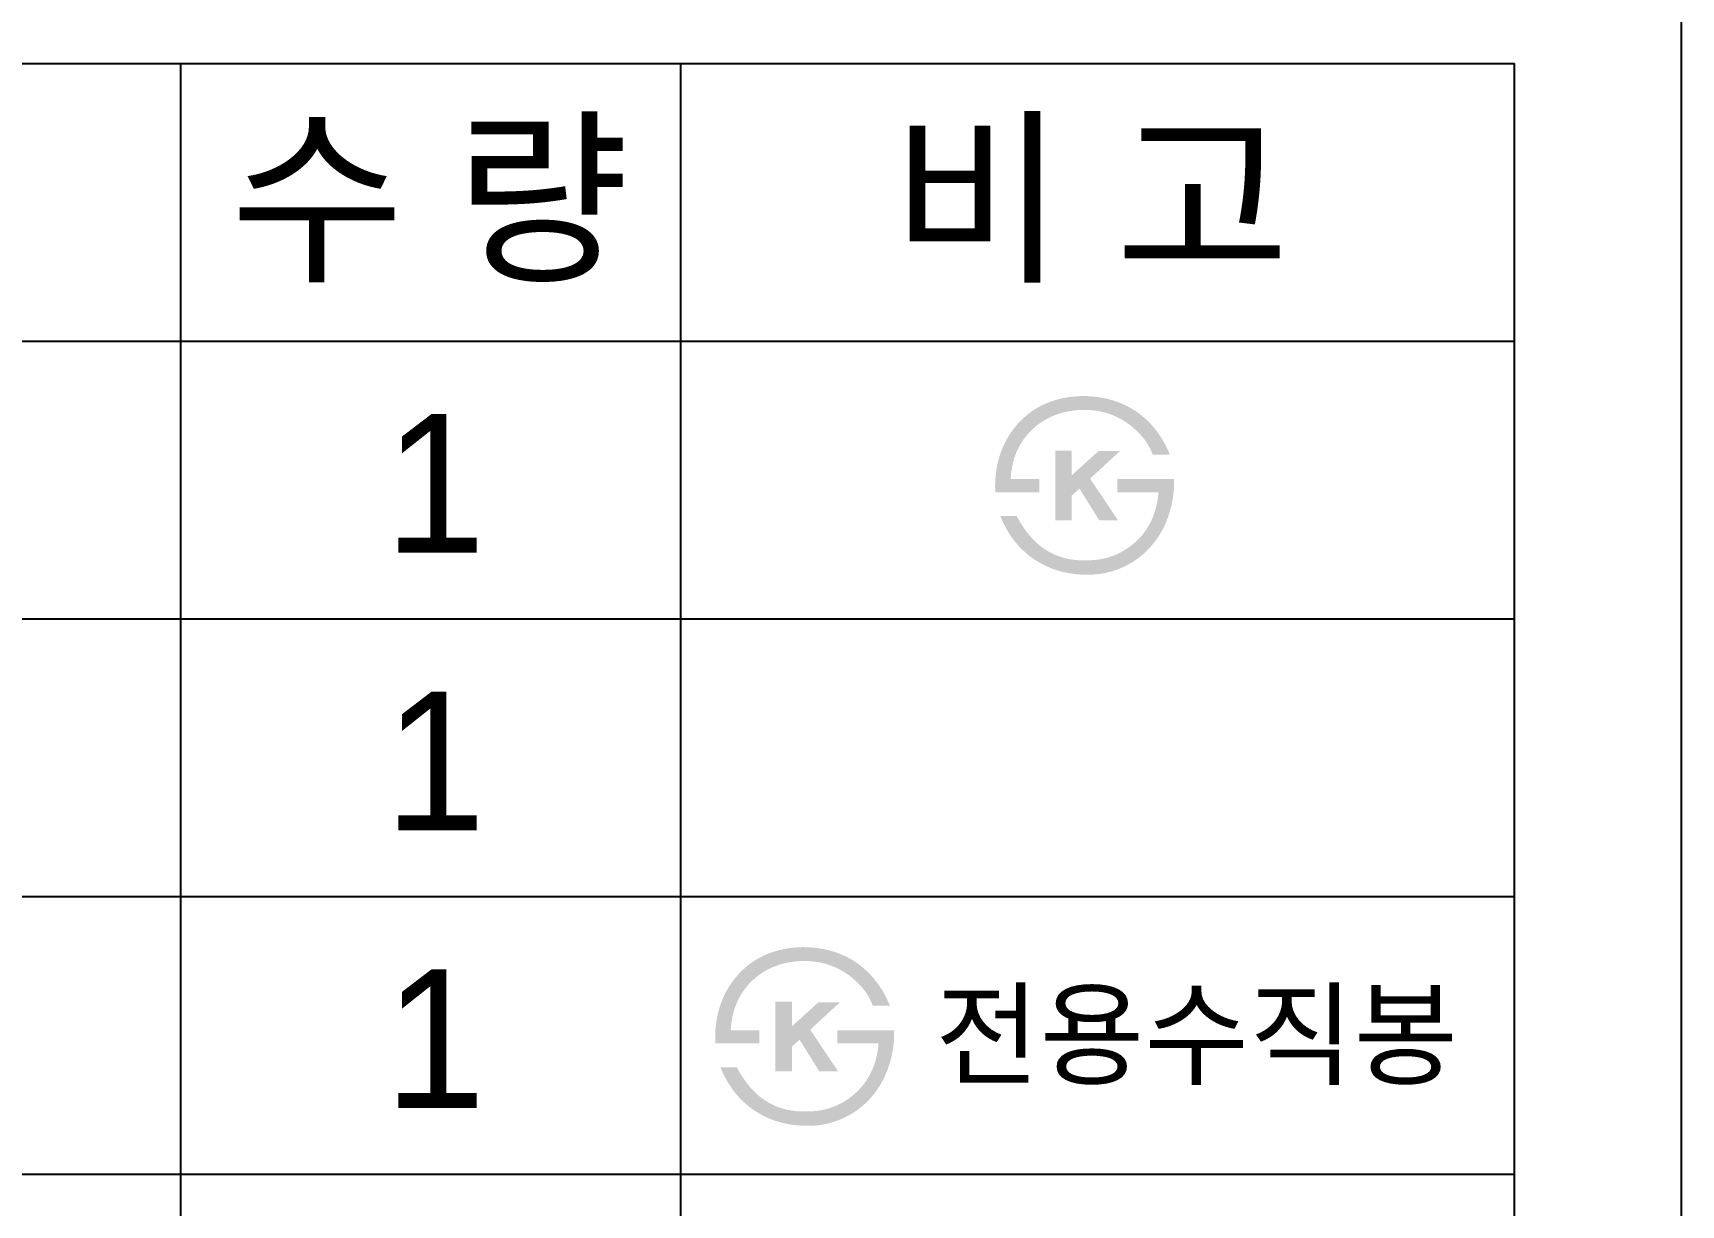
# Model space of a CAD drawing. Header units: millimetres. Extents: x 0 to 5738, y -67 to 2530.
# Drawn here: x 5441.1 to 5737.8, y 2094.4 to 2305.5 of the extents above; entities that cross this region are included whole.
import ezdxf
from ezdxf.enums import TextEntityAlignment as Align

# ---------------------------------------------------------------- set-up
doc = ezdxf.new("R2010")
doc.units = ezdxf.units.MM
doc.layers.add('TEXT', color=7, linetype='Continuous')
doc.layers.add('도각라인', color=7, linetype='Continuous')
doc.styles.add('타이틀', font='H2GTRM.TTF', dxfattribs={"height": 25})

msp = doc.modelspace()

# ---------------------------------------------------------------- hatches: boundary and pattern name
at = {"layer": 'TEXT'}
for points in [[(5614.33, 2222.79), (5614.31, 2223.2), (5614.3, 2223.61), (5614.3, 2224.02), (5614.31, 2224.42), (5614.32, 2224.83), (5614.35, 2225.23), (5614.38, 2225.63), (5614.42, 2226.03), (5614.47, 2226.42), (5614.52, 2226.82), (5614.59, 2227.21), (5614.66, 2227.6), (5614.75, 2227.99), (5614.84, 2228.37), (5614.94, 2228.76), (5615.05, 2229.14), (5615.17, 2229.52), (5615.3, 2229.9), (5615.44, 2230.28), (5615.58, 2230.65), (5615.74, 2231.01), (5615.9, 2231.37), (5616.07, 2231.72), (5616.25, 2232.07), (5616.43, 2232.41), (5616.63, 2232.74), (5616.83, 2233.07), (5617.04, 2233.39), (5617.26, 2233.71), (5617.49, 2234.02), (5617.73, 2234.32), (5618.23, 2234.94), (5618.5, 2235.24), (5618.78, 2235.54), (5619.06, 2235.83), (5619.35, 2236.1), (5619.65, 2236.37), (5619.95, 2236.63), (5620.26, 2236.88), (5620.58, 2237.12), (5620.9, 2237.36), (5621.24, 2237.58), (5621.58, 2237.79), (5621.92, 2238), (5622.27, 2238.2), (5622.63, 2238.38), (5623, 2238.56), (5623.4, 2238.74), (5623.81, 2238.91), (5624.23, 2239.07), (5624.65, 2239.22), (5625.08, 2239.36), (5625.51, 2239.48), (5625.95, 2239.59), (5626.39, 2239.7), (5626.84, 2239.79), (5627.3, 2239.87), (5627.76, 2239.93), (5628.23, 2239.99), (5628.71, 2240.03), (5629.19, 2240.07), (5629.68, 2240.09), (5630.17, 2240.1), (5630.94, 2240.08), (5631.31, 2240.06), (5631.68, 2240.03), (5632.05, 2240), (5632.41, 2239.96), (5632.77, 2239.91), (5633.13, 2239.86), (5633.48, 2239.8), (5633.83, 2239.74), (5634.17, 2239.66), (5634.51, 2239.59), (5634.85, 2239.5), (5635.19, 2239.41), (5635.51, 2239.32), (5635.84, 2239.21), (5636.16, 2239.1), (5636.48, 2238.99), (5636.79, 2238.87), (5637.11, 2238.74), (5637.41, 2238.6), (5637.71, 2238.46), (5638.01, 2238.31), (5638.31, 2238.16), (5638.6, 2238), (5638.89, 2237.83), (5639.17, 2237.66), (5639.45, 2237.48), (5639.73, 2237.29), (5640, 2237.1), (5640.27, 2236.9), (5640.54, 2236.7), (5640.96, 2236.35), (5641.36, 2236), (5641.76, 2235.62), (5642.14, 2235.24), (5642.51, 2234.84), (5642.87, 2234.42), (5643.21, 2234), (5643.55, 2233.56), (5643.87, 2233.1), (5644.17, 2232.63), (5644.47, 2232.15), (5644.75, 2231.65), (5645.02, 2231.14), (5645.28, 2230.62), (5645.52, 2230.08), (5645.75, 2229.53), (5645.75, 2229.53), (5642.65, 2229.53), (5642.65, 2229.53), (5642.59, 2229.71), (5642.52, 2229.88), (5642.46, 2230.06), (5642.38, 2230.23), (5642.31, 2230.4), (5642.23, 2230.57), (5642.14, 2230.74), (5642.06, 2230.91), (5641.96, 2231.08), (5641.87, 2231.25), (5641.77, 2231.41), (5641.67, 2231.58), (5641.56, 2231.74), (5641.45, 2231.91), (5641.33, 2232.07), (5641.21, 2232.23), (5641.09, 2232.39), (5640.97, 2232.55), (5640.7, 2232.87), (5640.42, 2233.19), (5640.12, 2233.5), (5639.81, 2233.81), (5639.49, 2234.11), (5639.14, 2234.41), (5638.79, 2234.71), (5638.55, 2234.89), (5638.32, 2235.06), (5638.09, 2235.23), (5637.85, 2235.39), (5637.61, 2235.54), (5637.37, 2235.69), (5637.13, 2235.84), (5636.88, 2235.97), (5636.64, 2236.11), (5636.39, 2236.23), (5636.14, 2236.35), (5635.89, 2236.47), (5635.63, 2236.58), (5635.38, 2236.68), (5635.12, 2236.78), (5634.86, 2236.88), (5634.6, 2236.96), (5634.34, 2237.05), (5634.07, 2237.12), (5633.8, 2237.19), (5633.53, 2237.26), (5633.26, 2237.32), (5632.99, 2237.37), (5632.72, 2237.42), (5632.44, 2237.46), (5632.16, 2237.5), (5631.88, 2237.53), (5631.6, 2237.55), (5631.31, 2237.57), (5631.03, 2237.59), (5630.74, 2237.6), (5630.45, 2237.6), (5630.1, 2237.6), (5629.76, 2237.59), (5629.42, 2237.57), (5629.08, 2237.55), (5628.75, 2237.52), (5628.42, 2237.48), (5628.09, 2237.44), (5627.77, 2237.39), (5627.45, 2237.33), (5627.14, 2237.27), (5626.83, 2237.2), (5626.52, 2237.13), (5626.22, 2237.05), (5625.92, 2236.96), (5625.63, 2236.86), (5625.33, 2236.76), (5625.05, 2236.66), (5624.76, 2236.54), (5624.48, 2236.42), (5624.2, 2236.29), (5623.93, 2236.16), (5623.66, 2236.02), (5623.4, 2235.87), (5623.13, 2235.72), (5622.88, 2235.56), (5622.62, 2235.39), (5622.37, 2235.22), (5622.12, 2235.04), (5621.88, 2234.86), (5621.64, 2234.66), (5621.41, 2234.46), (5621.17, 2234.26), (5620.94, 2234.04), (5620.71, 2233.82), (5620.5, 2233.59), (5620.28, 2233.36), (5620.08, 2233.13), (5619.88, 2232.89), (5619.68, 2232.64), (5619.5, 2232.39), (5619.32, 2232.14), (5619.15, 2231.89), (5618.98, 2231.62), (5618.82, 2231.36), (5618.67, 2231.09), (5618.53, 2230.82), (5618.39, 2230.54), (5618.26, 2230.25), (5618.13, 2229.97), (5618.02, 2229.68), (5617.9, 2229.38), (5617.8, 2229.08), (5617.7, 2228.78), (5617.61, 2228.47), (5617.53, 2228.15), (5617.45, 2227.84), (5617.38, 2227.51), (5617.32, 2227.19), (5617.26, 2226.86), (5617.21, 2226.52), (5617.17, 2226.18), (5617.14, 2225.84), (5617.11, 2225.49), (5617.09, 2225.14), (5617.09, 2225.14), (5622.26, 2225.14), (5622.26, 2225.14), (5622.26, 2225.14), (5622.26, 2222.79), (5622.26, 2222.79), (5622.26, 2222.79), (5614.33, 2222.79)], [(5628.09, 2225.83), (5632.89, 2230.18), (5636.76, 2230.18), (5631.39, 2225.23), (5636.42, 2217.72), (5633.04, 2217.72), (5629.48, 2223.43), (5628.09, 2222.19), (5628.09, 2217.72), (5625.14, 2217.72), (5625.14, 2230.29), (5628.09, 2230.29)], [(5646.5, 2225.14), (5646.51, 2224.7), (5646.5, 2224.26), (5646.49, 2223.83), (5646.46, 2223.4), (5646.43, 2222.97), (5646.39, 2222.54), (5646.34, 2222.12), (5646.28, 2221.69), (5646.21, 2221.28), (5646.13, 2220.86), (5646.04, 2220.44), (5645.94, 2220.03), (5645.83, 2219.62), (5645.71, 2219.22), (5645.59, 2218.81), (5645.45, 2218.41), (5645.31, 2218.03), (5645.16, 2217.65), (5645.01, 2217.27), (5644.84, 2216.9), (5644.67, 2216.54), (5644.49, 2216.18), (5644.31, 2215.83), (5644.11, 2215.49), (5643.91, 2215.15), (5643.7, 2214.81), (5643.48, 2214.49), (5643.25, 2214.16), (5643.01, 2213.85), (5642.77, 2213.54), (5642.52, 2213.23), (5642.26, 2212.93), (5641.99, 2212.64), (5641.72, 2212.36), (5641.44, 2212.08), (5641.15, 2211.82), (5640.86, 2211.56), (5640.56, 2211.31), (5640.26, 2211.07), (5639.95, 2210.84), (5639.64, 2210.61), (5639.32, 2210.4), (5638.99, 2210.19), (5638.66, 2209.99), (5638.32, 2209.8), (5637.98, 2209.62), (5637.63, 2209.45), (5637.28, 2209.28), (5636.91, 2209.12), (5636.54, 2208.97), (5636.17, 2208.82), (5635.79, 2208.69), (5635.41, 2208.57), (5635.03, 2208.46), (5634.65, 2208.36), (5634.26, 2208.27), (5633.87, 2208.19), (5633.48, 2208.12), (5633.08, 2208.06), (5632.68, 2208.02), (5632.28, 2207.98), (5631.87, 2207.95), (5631.47, 2207.94), (5631.06, 2207.93), (5630.39, 2207.94), (5629.74, 2207.96), (5629.09, 2208.01), (5628.46, 2208.08), (5627.83, 2208.17), (5627.52, 2208.22), (5627.22, 2208.28), (5626.92, 2208.34), (5626.61, 2208.4), (5626.32, 2208.48), (5626.02, 2208.55), (5625.73, 2208.64), (5625.44, 2208.73), (5625.15, 2208.82), (5624.87, 2208.92), (5624.58, 2209.02), (5624.3, 2209.13), (5624.03, 2209.24), (5623.75, 2209.36), (5623.48, 2209.48), (5623.21, 2209.61), (5622.94, 2209.75), (5622.68, 2209.89), (5622.42, 2210.03), (5622.16, 2210.18), (5621.9, 2210.34), (5621.38, 2210.67), (5621.11, 2210.85), (5620.85, 2211.03), (5620.6, 2211.22), (5620.35, 2211.41), (5620.1, 2211.61), (5619.86, 2211.81), (5619.63, 2212.02), (5619.39, 2212.24), (5619.16, 2212.45), (5618.94, 2212.68), (5618.72, 2212.9), (5618.51, 2213.14), (5618.29, 2213.37), (5618.09, 2213.62), (5617.89, 2213.86), (5617.69, 2214.12), (5617.49, 2214.37), (5617.3, 2214.63), (5617.12, 2214.9), (5616.94, 2215.17), (5616.76, 2215.45), (5616.59, 2215.73), (5616.42, 2216.02), (5616.26, 2216.31), (5616.1, 2216.61), (5615.94, 2216.91), (5615.79, 2217.21), (5615.51, 2217.84), (5615.23, 2218.49), (5615.23, 2218.49), (5618.19, 2218.49), (5618.19, 2218.49), (5618.41, 2218.06), (5618.65, 2217.65), (5618.88, 2217.25), (5619.13, 2216.86), (5619.38, 2216.48), (5619.63, 2216.11), (5619.89, 2215.75), (5620.15, 2215.41), (5620.42, 2215.08), (5620.7, 2214.76), (5620.98, 2214.45), (5621.26, 2214.15), (5621.55, 2213.87), (5621.85, 2213.6), (5622.15, 2213.33), (5622.46, 2213.08), (5622.68, 2212.91), (5622.91, 2212.74), (5623.14, 2212.58), (5623.38, 2212.43), (5623.61, 2212.28), (5623.85, 2212.14), (5624.1, 2212), (5624.34, 2211.87), (5624.59, 2211.74), (5624.84, 2211.63), (5625.1, 2211.51), (5625.35, 2211.41), (5625.61, 2211.31), (5625.88, 2211.21), (5626.14, 2211.12), (5626.41, 2211.04), (5626.68, 2210.96), (5626.95, 2210.89), (5627.23, 2210.83), (5627.51, 2210.77), (5627.79, 2210.72), (5628.08, 2210.67), (5628.36, 2210.63), (5628.65, 2210.59), (5628.95, 2210.57), (5629.24, 2210.54), (5629.54, 2210.53), (5629.84, 2210.52), (5630.15, 2210.51), (5630.45, 2210.51), (5630.76, 2210.52), (5631.62, 2210.54), (5631.9, 2210.56), (5632.17, 2210.58), (5632.43, 2210.6), (5632.7, 2210.63), (5632.97, 2210.67), (5633.23, 2210.71), (5633.49, 2210.76), (5633.75, 2210.81), (5634.01, 2210.87), (5634.27, 2210.93), (5634.52, 2211), (5634.78, 2211.08), (5635.03, 2211.16), (5635.28, 2211.25), (5635.53, 2211.34), (5635.78, 2211.44), (5636.02, 2211.54), (5636.26, 2211.65), (5636.51, 2211.76), (5636.75, 2211.88), (5636.98, 2212.01), (5637.22, 2212.14), (5637.46, 2212.27), (5637.69, 2212.42), (5637.92, 2212.56), (5638.15, 2212.72), (5638.38, 2212.88), (5638.61, 2213.04), (5638.83, 2213.21), (5639.05, 2213.38), (5639.31, 2213.6), (5639.56, 2213.82), (5639.8, 2214.05), (5640.04, 2214.28), (5640.26, 2214.51), (5640.48, 2214.76), (5640.7, 2215), (5640.9, 2215.25), (5641.1, 2215.51), (5641.29, 2215.77), (5641.48, 2216.04), (5641.66, 2216.31), (5641.83, 2216.58), (5641.99, 2216.86), (5642.15, 2217.15), (5642.29, 2217.44), (5642.44, 2217.74), (5642.57, 2218.04), (5642.7, 2218.35), (5642.82, 2218.66), (5642.93, 2218.97), (5643.04, 2219.3), (5643.14, 2219.62), (5643.23, 2219.95), (5643.31, 2220.29), (5643.39, 2220.63), (5643.46, 2220.98), (5643.52, 2221.33), (5643.58, 2221.69), (5643.63, 2222.05), (5643.67, 2222.42), (5643.7, 2222.79), (5643.7, 2222.79), (5636.27, 2222.79), (5636.27, 2222.79), (5636.27, 2222.79), (5636.27, 2225.14), (5636.27, 2225.14), (5636.27, 2225.14), (5646.5, 2225.14)], [(5563.95, 2123.56), (5563.93, 2123.97), (5563.92, 2124.38), (5563.92, 2124.79), (5563.93, 2125.19), (5563.94, 2125.59), (5563.96, 2126), (5564, 2126.4), (5564.04, 2126.79), (5564.08, 2127.19), (5564.14, 2127.58), (5564.21, 2127.97), (5564.28, 2128.36), (5564.36, 2128.75), (5564.46, 2129.14), (5564.56, 2129.52), (5564.66, 2129.9), (5564.79, 2130.29), (5564.92, 2130.67), (5565.05, 2131.05), (5565.2, 2131.42), (5565.35, 2131.78), (5565.52, 2132.14), (5565.69, 2132.49), (5565.86, 2132.83), (5566.05, 2133.17), (5566.25, 2133.51), (5566.45, 2133.84), (5566.66, 2134.16), (5566.88, 2134.48), (5567.11, 2134.79), (5567.35, 2135.09), (5567.85, 2135.7), (5568.12, 2136.01), (5568.4, 2136.3), (5568.68, 2136.59), (5568.97, 2136.87), (5569.27, 2137.14), (5569.57, 2137.4), (5569.88, 2137.65), (5570.2, 2137.89), (5570.52, 2138.12), (5570.85, 2138.35), (5571.19, 2138.56), (5571.54, 2138.77), (5571.89, 2138.96), (5572.25, 2139.15), (5572.62, 2139.33), (5573.02, 2139.51), (5573.43, 2139.68), (5573.85, 2139.84), (5574.27, 2139.99), (5574.69, 2140.12), (5575.13, 2140.25), (5575.57, 2140.36), (5576.01, 2140.46), (5576.46, 2140.55), (5576.92, 2140.63), (5577.38, 2140.7), (5577.85, 2140.76), (5578.33, 2140.8), (5578.81, 2140.83), (5579.3, 2140.86), (5579.79, 2140.87), (5580.55, 2140.84), (5580.93, 2140.82), (5581.3, 2140.8), (5581.67, 2140.76), (5582.03, 2140.72), (5582.39, 2140.68), (5582.75, 2140.63), (5583.1, 2140.57), (5583.45, 2140.5), (5583.79, 2140.43), (5584.13, 2140.35), (5584.47, 2140.27), (5584.8, 2140.18), (5585.13, 2140.08), (5585.46, 2139.98), (5585.78, 2139.87), (5586.1, 2139.75), (5586.41, 2139.63), (5586.72, 2139.5), (5587.03, 2139.37), (5587.33, 2139.23), (5587.63, 2139.08), (5587.93, 2138.93), (5588.22, 2138.77), (5588.51, 2138.6), (5588.79, 2138.43), (5589.07, 2138.25), (5589.35, 2138.06), (5589.62, 2137.87), (5589.89, 2137.67), (5590.15, 2137.46), (5590.57, 2137.12), (5590.98, 2136.76), (5591.38, 2136.39), (5591.76, 2136), (5592.13, 2135.6), (5592.49, 2135.19), (5592.83, 2134.76), (5593.16, 2134.32), (5593.48, 2133.87), (5593.79, 2133.4), (5594.09, 2132.92), (5594.37, 2132.42), (5594.64, 2131.91), (5594.89, 2131.39), (5595.14, 2130.85), (5595.37, 2130.3), (5595.37, 2130.3), (5592.27, 2130.3), (5592.27, 2130.3), (5592.21, 2130.47), (5592.14, 2130.65), (5592.07, 2130.82), (5592, 2130.99), (5591.93, 2131.17), (5591.85, 2131.34), (5591.76, 2131.51), (5591.67, 2131.68), (5591.58, 2131.85), (5591.49, 2132.01), (5591.39, 2132.18), (5591.28, 2132.35), (5591.18, 2132.51), (5591.07, 2132.67), (5590.95, 2132.84), (5590.83, 2133), (5590.71, 2133.16), (5590.58, 2133.32), (5590.32, 2133.64), (5590.04, 2133.95), (5589.74, 2134.27), (5589.43, 2134.57), (5589.1, 2134.88), (5588.76, 2135.18), (5588.4, 2135.48), (5588.17, 2135.65), (5587.94, 2135.83), (5587.7, 2135.99), (5587.47, 2136.15), (5587.23, 2136.31), (5586.99, 2136.46), (5586.75, 2136.6), (5586.5, 2136.74), (5586.26, 2136.87), (5586.01, 2137), (5585.76, 2137.12), (5585.51, 2137.24), (5585.25, 2137.35), (5585, 2137.45), (5584.74, 2137.55), (5584.48, 2137.64), (5584.22, 2137.73), (5583.95, 2137.81), (5583.69, 2137.89), (5583.42, 2137.96), (5583.15, 2138.02), (5582.88, 2138.08), (5582.61, 2138.14), (5582.33, 2138.18), (5582.06, 2138.23), (5581.78, 2138.26), (5581.5, 2138.29), (5581.21, 2138.32), (5580.93, 2138.34), (5580.64, 2138.35), (5580.36, 2138.36), (5580.07, 2138.37), (5579.72, 2138.36), (5579.38, 2138.35), (5579.04, 2138.34), (5578.7, 2138.31), (5578.37, 2138.28), (5578.04, 2138.25), (5577.71, 2138.21), (5577.39, 2138.16), (5577.07, 2138.1), (5576.76, 2138.04), (5576.45, 2137.97), (5576.14, 2137.9), (5575.84, 2137.81), (5575.54, 2137.73), (5575.24, 2137.63), (5574.95, 2137.53), (5574.66, 2137.42), (5574.38, 2137.31), (5574.1, 2137.19), (5573.82, 2137.06), (5573.55, 2136.93), (5573.28, 2136.79), (5573.01, 2136.64), (5572.75, 2136.49), (5572.49, 2136.33), (5572.24, 2136.16), (5571.99, 2135.99), (5571.74, 2135.81), (5571.5, 2135.62), (5571.26, 2135.43), (5571.02, 2135.23), (5570.79, 2135.03), (5570.56, 2134.81), (5570.33, 2134.59), (5570.11, 2134.36), (5569.9, 2134.13), (5569.69, 2133.89), (5569.49, 2133.65), (5569.3, 2133.41), (5569.12, 2133.16), (5568.94, 2132.91), (5568.76, 2132.65), (5568.6, 2132.39), (5568.44, 2132.13), (5568.29, 2131.86), (5568.14, 2131.58), (5568.01, 2131.3), (5567.88, 2131.02), (5567.75, 2130.73), (5567.63, 2130.44), (5567.52, 2130.15), (5567.42, 2129.85), (5567.32, 2129.54), (5567.23, 2129.23), (5567.15, 2128.92), (5567.07, 2128.6), (5567, 2128.28), (5566.94, 2127.95), (5566.88, 2127.62), (5566.83, 2127.29), (5566.79, 2126.95), (5566.75, 2126.61), (5566.72, 2126.26), (5566.7, 2125.91), (5566.7, 2125.91), (5571.88, 2125.91), (5571.88, 2125.91), (5571.88, 2125.91), (5571.88, 2123.56), (5571.88, 2123.56), (5571.88, 2123.56), (5563.95, 2123.56)], [(5577.71, 2126.6), (5582.51, 2130.95), (5586.38, 2130.95), (5581.01, 2126), (5586.04, 2118.49), (5582.66, 2118.49), (5579.1, 2124.19), (5577.71, 2122.96), (5577.71, 2118.49), (5574.76, 2118.49), (5574.76, 2131.06), (5577.71, 2131.06)], [(5596.12, 2125.91), (5596.12, 2125.47), (5596.12, 2125.03), (5596.11, 2124.6), (5596.08, 2124.16), (5596.05, 2123.74), (5596.01, 2123.31), (5595.96, 2122.88), (5595.89, 2122.46), (5595.82, 2122.04), (5595.74, 2121.63), (5595.66, 2121.21), (5595.56, 2120.8), (5595.45, 2120.39), (5595.33, 2119.98), (5595.21, 2119.58), (5595.07, 2119.18), (5594.93, 2118.79), (5594.78, 2118.41), (5594.63, 2118.04), (5594.46, 2117.67), (5594.29, 2117.31), (5594.11, 2116.95), (5593.92, 2116.6), (5593.73, 2116.25), (5593.52, 2115.91), (5593.31, 2115.58), (5593.09, 2115.25), (5592.87, 2114.93), (5592.63, 2114.61), (5592.39, 2114.3), (5592.14, 2114), (5591.88, 2113.7), (5591.61, 2113.41), (5591.34, 2113.12), (5591.06, 2112.85), (5590.77, 2112.58), (5590.48, 2112.33), (5590.18, 2112.08), (5589.88, 2111.84), (5589.57, 2111.6), (5589.25, 2111.38), (5588.93, 2111.16), (5588.61, 2110.96), (5588.28, 2110.76), (5587.94, 2110.57), (5587.6, 2110.39), (5587.25, 2110.21), (5586.9, 2110.05), (5586.53, 2109.89), (5586.16, 2109.73), (5585.79, 2109.59), (5585.41, 2109.46), (5585.03, 2109.34), (5584.65, 2109.23), (5584.27, 2109.13), (5583.88, 2109.04), (5583.49, 2108.96), (5583.1, 2108.89), (5582.7, 2108.83), (5582.3, 2108.78), (5581.9, 2108.75), (5581.49, 2108.72), (5581.08, 2108.7), (5580.67, 2108.7), (5580.01, 2108.7), (5579.35, 2108.73), (5578.71, 2108.78), (5578.07, 2108.84), (5577.45, 2108.93), (5577.14, 2108.98), (5576.84, 2109.04), (5576.53, 2109.1), (5576.23, 2109.17), (5575.93, 2109.24), (5575.64, 2109.32), (5575.35, 2109.4), (5575.06, 2109.49), (5574.77, 2109.58), (5574.48, 2109.68), (5574.2, 2109.79), (5573.92, 2109.89), (5573.64, 2110.01), (5573.37, 2110.13), (5573.1, 2110.25), (5572.83, 2110.38), (5572.56, 2110.51), (5572.3, 2110.65), (5572.03, 2110.8), (5571.77, 2110.95), (5571.52, 2111.1), (5570.99, 2111.44), (5570.73, 2111.61), (5570.47, 2111.8), (5570.22, 2111.99), (5569.97, 2112.18), (5569.72, 2112.38), (5569.48, 2112.58), (5569.24, 2112.79), (5569.01, 2113), (5568.78, 2113.22), (5568.56, 2113.44), (5568.34, 2113.67), (5568.12, 2113.9), (5567.91, 2114.14), (5567.71, 2114.38), (5567.5, 2114.63), (5567.31, 2114.88), (5567.11, 2115.14), (5566.92, 2115.4), (5566.74, 2115.67), (5566.56, 2115.94), (5566.38, 2116.22), (5566.21, 2116.5), (5566.04, 2116.78), (5565.88, 2117.08), (5565.72, 2117.37), (5565.56, 2117.67), (5565.41, 2117.98), (5565.12, 2118.61), (5564.85, 2119.25), (5564.85, 2119.25), (5567.8, 2119.25), (5567.8, 2119.25), (5568.03, 2118.83), (5568.26, 2118.41), (5568.5, 2118.01), (5568.75, 2117.62), (5568.99, 2117.24), (5569.25, 2116.88), (5569.51, 2116.52), (5569.77, 2116.18), (5570.04, 2115.85), (5570.31, 2115.53), (5570.59, 2115.22), (5570.88, 2114.92), (5571.17, 2114.64), (5571.47, 2114.36), (5571.77, 2114.1), (5572.07, 2113.85), (5572.3, 2113.68), (5572.53, 2113.51), (5572.76, 2113.35), (5573, 2113.2), (5573.23, 2113.05), (5573.47, 2112.9), (5573.72, 2112.77), (5573.96, 2112.64), (5574.21, 2112.51), (5574.46, 2112.39), (5574.71, 2112.28), (5574.97, 2112.17), (5575.23, 2112.07), (5575.49, 2111.98), (5575.76, 2111.89), (5576.03, 2111.81), (5576.3, 2111.73), (5576.57, 2111.66), (5576.85, 2111.59), (5577.13, 2111.54), (5577.41, 2111.48), (5577.69, 2111.44), (5577.98, 2111.4), (5578.27, 2111.36), (5578.56, 2111.33), (5578.86, 2111.31), (5579.16, 2111.29), (5579.46, 2111.28), (5579.76, 2111.28), (5580.07, 2111.28), (5580.38, 2111.29), (5581.24, 2111.31), (5581.51, 2111.32), (5581.78, 2111.34), (5582.05, 2111.37), (5582.32, 2111.4), (5582.58, 2111.44), (5582.85, 2111.48), (5583.11, 2111.53), (5583.37, 2111.58), (5583.63, 2111.64), (5583.89, 2111.7), (5584.14, 2111.77), (5584.4, 2111.85), (5584.65, 2111.93), (5584.9, 2112.01), (5585.15, 2112.1), (5585.39, 2112.2), (5585.64, 2112.3), (5585.88, 2112.41), (5586.12, 2112.53), (5586.36, 2112.65), (5586.6, 2112.77), (5586.84, 2112.9), (5587.07, 2113.04), (5587.31, 2113.18), (5587.54, 2113.33), (5587.77, 2113.48), (5588, 2113.64), (5588.22, 2113.81), (5588.45, 2113.98), (5588.67, 2114.15), (5588.93, 2114.37), (5589.18, 2114.59), (5589.42, 2114.81), (5589.65, 2115.05), (5589.88, 2115.28), (5590.1, 2115.52), (5590.31, 2115.77), (5590.52, 2116.02), (5590.72, 2116.28), (5590.91, 2116.54), (5591.1, 2116.8), (5591.27, 2117.07), (5591.44, 2117.35), (5591.61, 2117.63), (5591.76, 2117.92), (5591.91, 2118.21), (5592.05, 2118.51), (5592.19, 2118.81), (5592.32, 2119.11), (5592.44, 2119.42), (5592.55, 2119.74), (5592.65, 2120.06), (5592.75, 2120.39), (5592.84, 2120.72), (5592.93, 2121.06), (5593.01, 2121.4), (5593.08, 2121.75), (5593.14, 2122.1), (5593.19, 2122.46), (5593.24, 2122.82), (5593.28, 2123.18), (5593.32, 2123.56), (5593.32, 2123.56), (5585.89, 2123.56), (5585.89, 2123.56), (5585.89, 2123.56), (5585.89, 2125.91), (5585.89, 2125.91), (5585.89, 2125.91), (5596.12, 2125.91)]]:
    msp.add_hatch(color=256, dxfattribs=at).paths.add_polyline_path(points, flags=0)

# ---------------------------------------------------------------- linework, layer by layer
at = {"layer": '도각라인', "color": 7}
for p, q in [((5737.75, 2530), (5737.75, 0)), ((4912.75, 2300), (5707.75, 2300)), ((5467.75, 1900), (5467.75, 2300)), ((5557.75, 1900), (5557.75, 2300)), ((5707.75, 1900), (5707.75, 2300)), ((4912.75, 2250), (5707.75, 2250)), ((4912.75, 2200), (5707.75, 2200)), ((4912.75, 2150), (5707.75, 2150)), ((4912.75, 2100), (5707.75, 2100))]:
    msp.add_line(p, q, dxfattribs=at)

# ---------------------------------------------------------------- texts
at = {"layer": 'TEXT', "style": '타이틀'}
for s, height, p in [('수 량', 25, (5512.52, 2275.73)), ('비 고', 25, (5631.38, 2275.73)), ('1', 25, (5513.5, 2224.38)), ('1', 25, (5513.5, 2174.38)), ('1', 25, (5513.5, 2124.38)), ('전용수직봉', 15, (5650.57, 2125.14))]:
    msp.add_text(s, height=height, dxfattribs=at).set_placement(p, align=Align.MIDDLE_CENTER)

doc.saveas('drawing.dxf')
